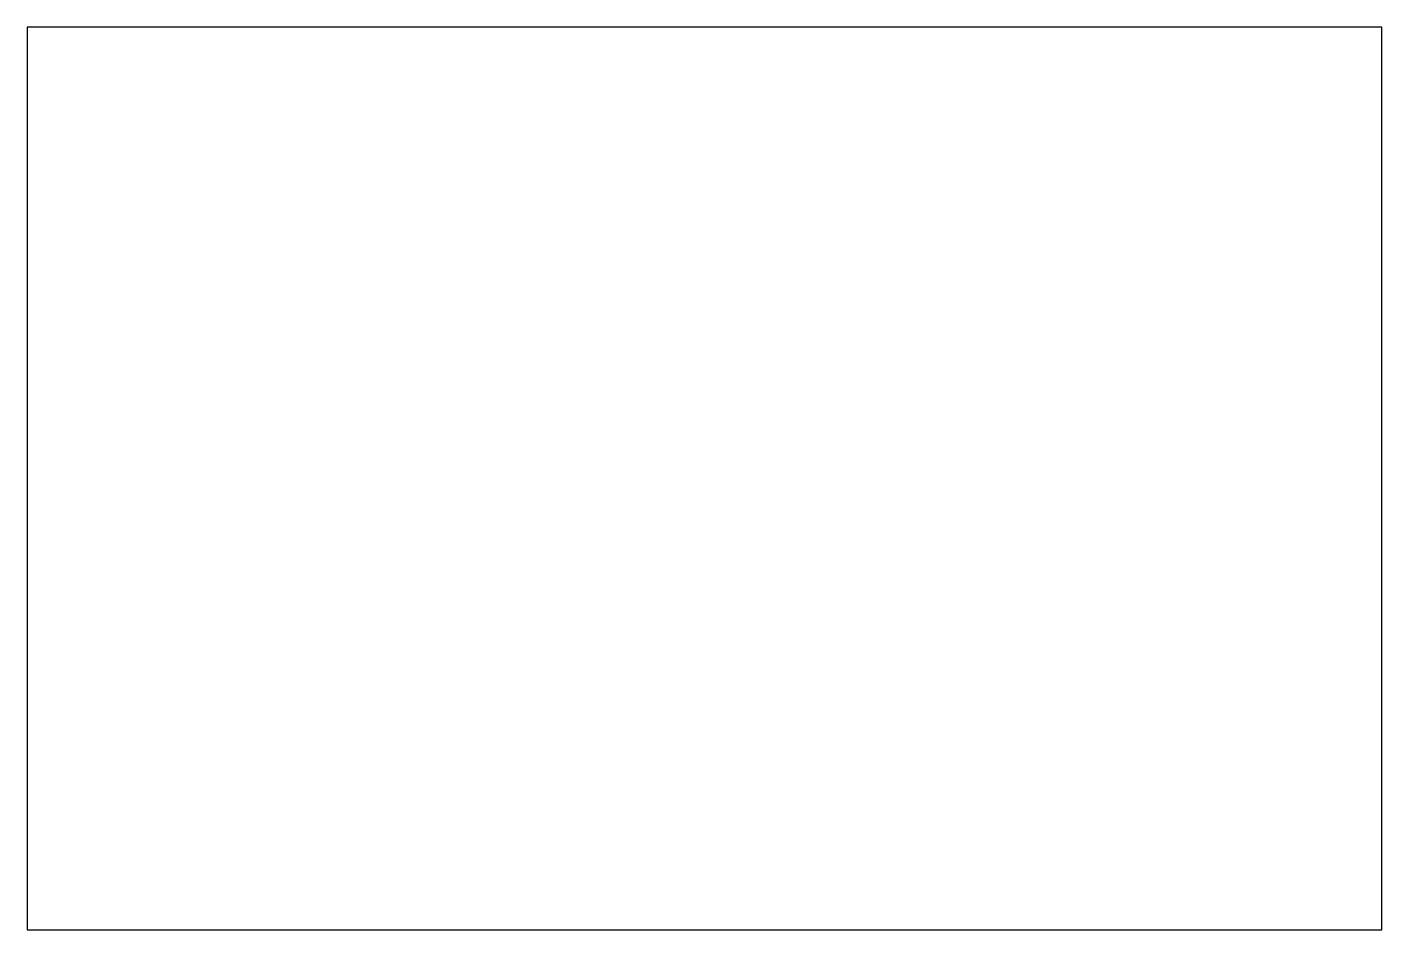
# Model space of a CAD drawing. Header units: inches. Extents: x 1 to 4, y 1 to 3.
import ezdxf

# ---------------------------------------------------------------- set-up
doc = ezdxf.new("R2010")
doc.units = ezdxf.units.IN
doc.header["$MEASUREMENT"] = 0
doc.layers.add('OBJECT', color=7, linetype='Continuous')

msp = doc.modelspace()

# ---------------------------------------------------------------- linework, layer by layer
at = {"layer": 'OBJECT'}
for p, q in [((4, 3), (1, 3)), ((1, 3), (1, 1)), ((4, 1), (4, 3)), ((1, 1), (4, 1))]:
    msp.add_line(p, q, dxfattribs=at)

doc.saveas('drawing.dxf')
